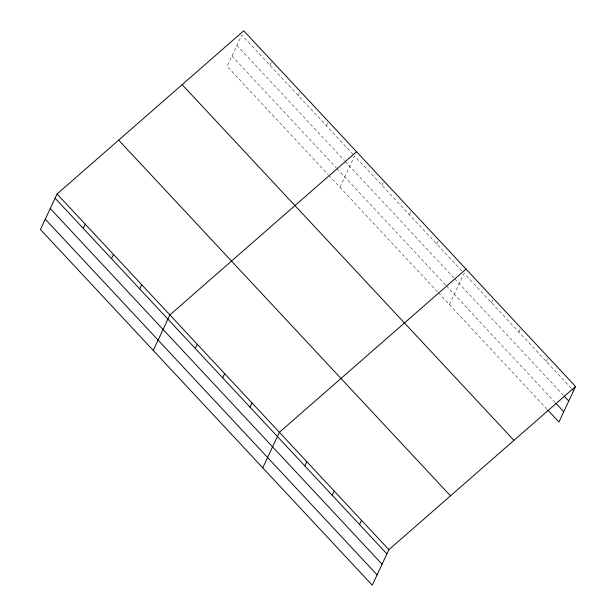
<?xml version="1.0" encoding="UTF-8"?>
<svg xmlns="http://www.w3.org/2000/svg" width="616" height="616" viewBox="0 0 616 616"><rect width="100%" height="100%" fill="white"/><g stroke="black" fill="none" stroke-linecap="round" stroke-linejoin="round"><path stroke-width="0.46" stroke-dasharray="3.08 2.31" d="M269.97 65.258L271.949 61.038M298.175 95.488L300.154 91.268M326.38 125.726L328.359 121.506M339.924 187.256L354.585 155.956L462.131 271.24M381.959 185.3L383.937 181.081M409.332 214.645L411.311 210.426M436.705 243.99L438.684 239.77M449.426 304.635L464.087 273.335L571.633 388.619M491.46 302.679L493.439 298.46M518.834 332.032L520.813 327.804M546.207 361.376L548.186 357.157M353.268 154.554L241.765 35.02L227.104 66.32L328.112 174.597M236.929 45.345L344.498 160.661M345.153 161.361L454.031 278.078M454.685 278.779L563.532 395.457M231.939 55.994L336.236 167.791M336.89 168.491L445.784 285.223M446.438 285.924L555.285 402.61M328.775 175.306L437.691 292.061M438.346 292.762L547.193 409.44"/><path stroke-width="0.92" d="M57.08 193.978L40.44 229.499L372.257 585.2L388.896 549.68L575.56 386.502L243.744 30.8L57.08 193.978L388.896 549.68M83.306 228.436L85.285 224.216M111.511 258.674L113.49 254.454M139.716 288.904L141.688 284.684M153.261 350.442L169.893 314.922L356.564 151.736M195.295 348.487L197.274 344.267M222.669 377.831L224.648 373.612M250.042 407.176L252.021 402.956M262.755 467.821L279.395 432.301L466.058 269.115M304.797 465.865L306.768 461.646M332.17 495.21L334.149 490.99M359.544 524.555L361.523 520.335M575.56 386.502L558.92 422.022L547.84 410.14M572.279 389.32L573.581 390.721M564.187 396.157L568.745 401.047M555.94 403.303L563.763 411.688M182.144 84.654L513.96 440.348M118.68 140.132L450.496 495.834M55.101 198.206L386.917 553.899M50.266 208.531L382.082 564.233M45.276 219.173L377.1 574.874"/></g></svg>
